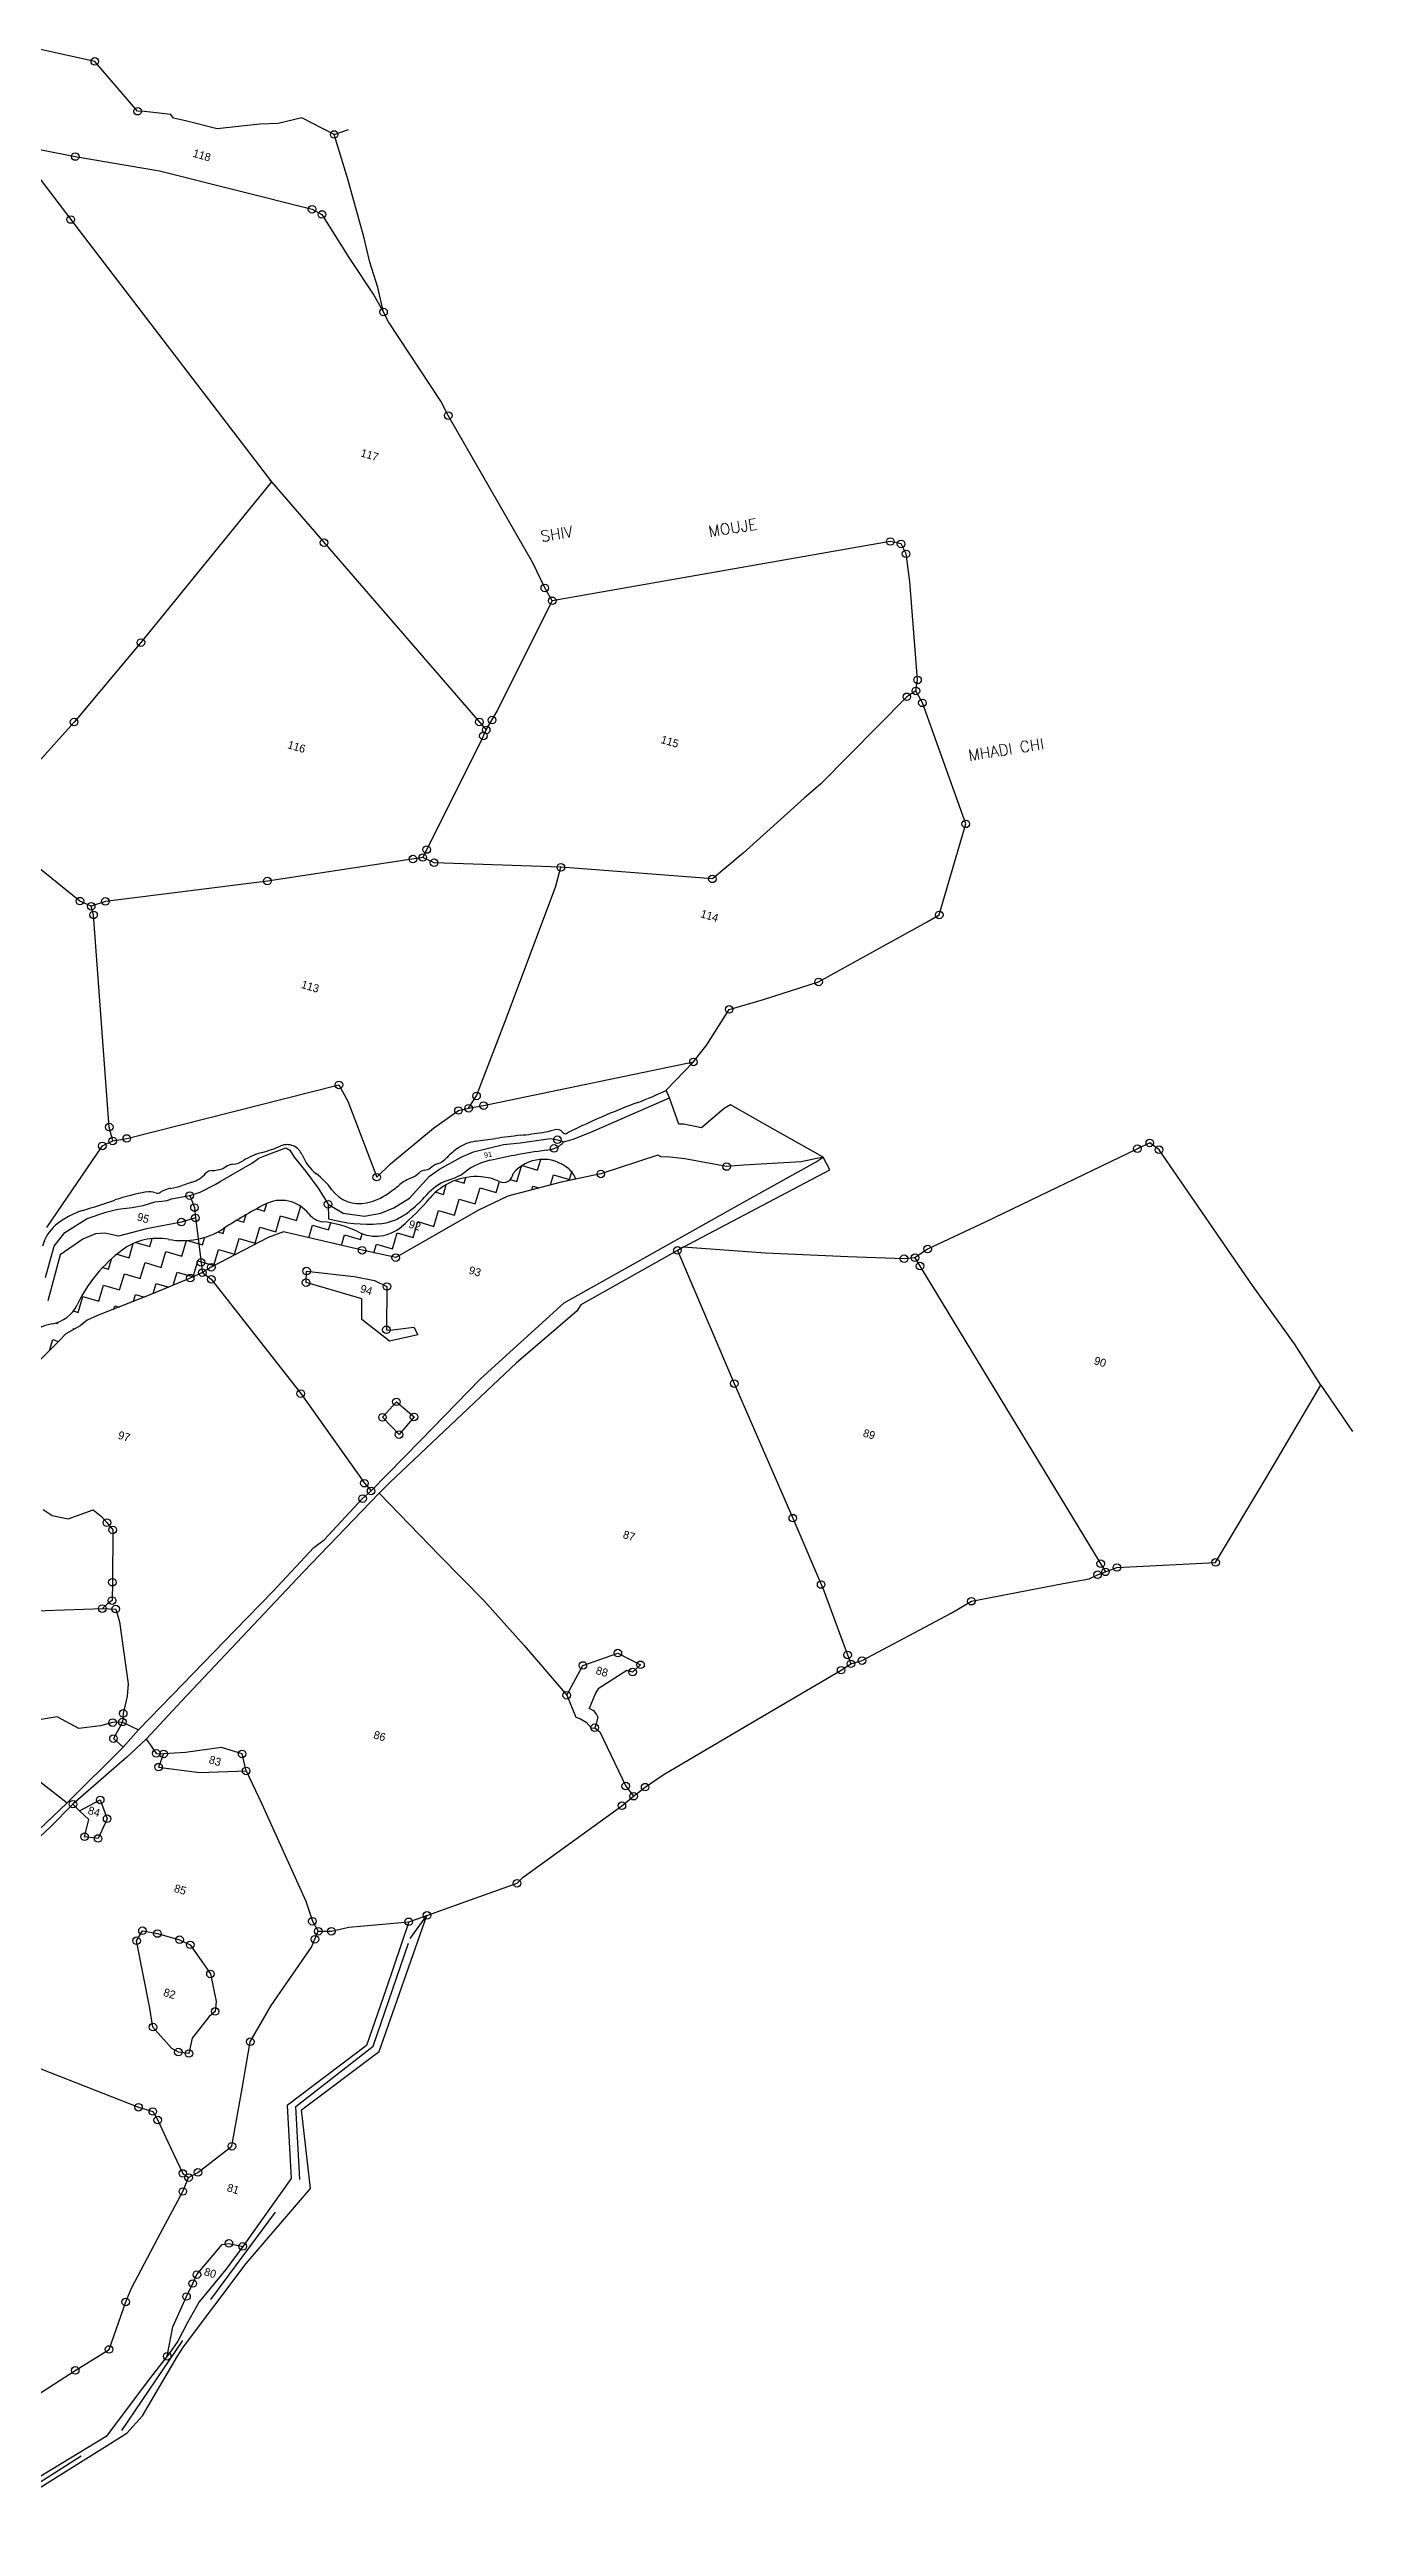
# Model space of a CAD drawing. Header units: metres. Extents: x 336276 to 340650, y 1777300 to 1780712.
# Drawn here: x 339126 to 340650, y 1777825 to 1780712 of the extents above; entities that cross this region are included whole.
import ezdxf
from ezdxf.enums import TextEntityAlignment as Align

# ---------------------------------------------------------------- set-up
doc = ezdxf.new("R2010")
doc.units = ezdxf.units.M
doc.linetypes.add('DASHDOT', pattern=[25.4, 12.7, -6.35, 0, -6.35])
doc.linetypes.add('DIVIDE', pattern=[31.75, 12.7, -6.35, 0, -6.35, 0, -6.35])
for name, color, linetype in [('OFF', 1, 'Continuous'), ('POLY_HATCH', 12, 'Continuous'), ('POLY_PARCEL', 6, 'Continuous'), ('POLY_ROAD', 30, 'Continuous'), ('POLY_WATER', 4, 'Continuous'), ('TEXT_MAPOUT', 7, 'Continuous'), ('TEXT_PARCEL', 7, 'Continuous'), ('V_BOUND_LINE', 7, 'Continuous'), ('V_BOUND_STREAM_LINE', 7, 'DASHDOT'), ('V_DIVIDE_LINE', 7, 'DIVIDE')]:
    doc.layers.add(name, color=color, linetype=linetype)
doc.styles.get("Standard").update_dxf_attribs({"font": 'simplex.shx'})
doc.styles.add('TEXT_MAP', font='', dxfattribs={"height": 0.25})
doc.styles.get('TEXT_MAP').set_extended_font_data('Kruti Dev 050')

msp = doc.modelspace()

# ---------------------------------------------------------------- linework, layer by layer
for centre in [(339179.3, 1780697.9), (339229.3, 1780639.7), (339156.5, 1780586.7), (339459.1, 1780612.5), (339151.1, 1780513.1), (339433.3, 1780525.1), (339444.8, 1780519), (339516.8, 1780404.9), (339592.5, 1780284), (339447.3, 1780135.4), (340109.2, 1780136.8), (340121.8, 1780133.9), (340127.6, 1780122.4), (339705.3, 1780082.5), (339714, 1780067.5), (339233.2, 1780018.6), (340128.5, 1779955.3), (340139.1, 1779962.2), (340141, 1779975.1), (339155, 1779925.8), (339628.8, 1779925.9), (339643.6, 1779928.1), (340146.7, 1779948.2), (339633.5, 1779909.5), (339636.8, 1779916.6), (340197.3, 1779806.8), (339567.3, 1779776.8), (339551.2, 1779765.7), (339562.7, 1779767.5), (339575.9, 1779761.4), (339724.1, 1779756), (339381.1, 1779739.9), (339901.2, 1779742.5), (339161.9, 1779716.5), (339175.1, 1779710.5), (339177.8, 1779700.3), (339191.7, 1779716.2), (340166.4, 1779700.3), (340025.4, 1779622.1), (339920.8, 1779590), (339879.1, 1779528.5), (339464.7, 1779501.7), (339625.5, 1779488.8), (339604.4, 1779471.8), (339616.2, 1779474.4), (339633.8, 1779477.5), (339188.1, 1779430.4), (339196.2, 1779452.5), (339200.3, 1779436.2), (339216.7, 1779439.1), (339720.1, 1779437.7), (340412.5, 1779433.9), (339716.2, 1779427.5), (339917.8, 1779406.3), (340398, 1779427.1), (340423.3, 1779425.9), (339508.8, 1779393.9), (339770.8, 1779397.6), (339290.2, 1779372.3), (339295.8, 1779358.4), (339296.9, 1779346.3), (339452, 1779362.2), (339280.6, 1779341.4), (339303.5, 1779294.3), (339315.5, 1779288.6), (339491.8, 1779308.4), (339531, 1779299.9), (339860.4, 1779308.3), (340125.2, 1779298.6), (340138, 1779299.7), (340143.9, 1779290), (340152.8, 1779309.8), (339290.8, 1779275.9), (339305, 1779282.4), (339315.4, 1779274.5), (339426.2, 1779270.6), (339426.9, 1779284.2), (339520.8, 1779266.1), (339520.2, 1779215.5), (339926.8, 1779152.6), (339420, 1779140.9), (339515.6, 1779113.2), (339531.8, 1779131.3), (339552.5, 1779113.7), (339534.9, 1779093), (339494.4, 1779036.2), (339502.3, 1779027.2), (339492.3, 1779018.2), (339193.5, 1778990.1), (339200.2, 1778981.6), (339995.2, 1778995.4), (340355.1, 1778942.1), (340489.4, 1778943.7), (339199.9, 1778920.5), (340028.3, 1778917.8), (340351.4, 1778929.2), (340360.7, 1778932.6), (340374, 1778937.7), (339188.1, 1778889.6), (339199.4, 1778899), (339203.8, 1778889.1), (340204, 1778898.3), (339790.7, 1778837.7), (340059.3, 1778835.5), (340063.2, 1778825.1), (340076.1, 1778828.9), (339749.8, 1778823.2), (339808, 1778815.5), (339817.2, 1778824), (340051.7, 1778817.7), (339212.5, 1778767.2), (339730.9, 1778788.4), (339200.1, 1778756.4), (339201.1, 1778737.7), (339211.5, 1778757), (339763.7, 1778750.4), (339251.2, 1778720.5), (339259.7, 1778719.8), (339351.5, 1778719.8), (339253.8, 1778704.4), (339356.2, 1778699.9), (339799.9, 1778682.2), (339822.6, 1778681), (339153.7, 1778661.1), (339185.6, 1778666), (339795.4, 1778659.3), (339809.1, 1778670.4), (339167.3, 1778623), (339193.7, 1778644.1), (339183.2, 1778621), (339672.9, 1778568.7), (339235, 1778513.2), (339252.5, 1778509.9), (339433.6, 1778524.3), (339440.5, 1778512.5), (339455.8, 1778512.6), (339546.2, 1778523.6), (339567.6, 1778531.1), (339228.2, 1778501.5), (339278.4, 1778502.7), (339290.9, 1778496.7), (339436.6, 1778503.2), (339314.5, 1778462.7), (339247.2, 1778400.6), (339320, 1778418.9), (339277, 1778371.4), (339289.3, 1778369.7), (339361, 1778383.5), (339230.4, 1778306.9), (339247.1, 1778301.9), (339252.9, 1778291.9), (339339.6, 1778261.3), (339282.2, 1778229.5), (339289, 1778224.7), (339299.8, 1778230.8), (339282.2, 1778208.4), (339336, 1778147.8), (339352.2, 1778144.3), (339298.7, 1778111.3), (339215.5, 1778079.4), (339286.5, 1778085.7), (339293.8, 1778100.9), (339196, 1778023.8), (339263.9, 1778015.8), (339156.4, 1777999.3)]:
    msp.add_circle(centre, 4.42)
at = {"layer": 'OFF'}
msp.add_line((340038.4, 1779402.4), (340030.7, 1779417.4), dxfattribs=at)
at = {"layer": 'POLY_HATCH', "linetype": 'Continuous'}
for p, q in [((339672.6, 1779388.9), (339677.9, 1779406.9)), ((339678.7, 1779407.5), (339696.8, 1779402.1)), ((339696.8, 1779402.1), (339700.5, 1779414.6)), ((339586.8, 1779373.7), (339590.2, 1779385.2)), ((339600.5, 1779390), (339611, 1779386.9)), ((339611, 1779386.9), (339612.9, 1779393.4)), ((339624.1, 1779362.6), (339629.7, 1779381.3)), ((339629.7, 1779381.3), (339648.3, 1779375.8)), ((339648.3, 1779375.8), (339652.2, 1779388.8)), ((339665, 1779391.2), (339672.6, 1779388.9)), ((339690, 1779379.1), (339691.2, 1779383.4)), ((339691.2, 1779383.4), (339698.4, 1779381.3)), ((339712, 1779384.8), (339715.5, 1779396.6)), ((339715.5, 1779396.6), (339734.1, 1779391)), ((339734.1, 1779391), (339736.8, 1779400)), ((339353.6, 1779341.1), (339356.2, 1779350)), ((339368.6, 1779357), (339377.8, 1779354.3)), ((339377.8, 1779354.3), (339380.5, 1779363.3)), ((339391, 1779330.1), (339396.5, 1779348.7)), ((339396.5, 1779348.7), (339415.2, 1779343.2)), ((339415.2, 1779343.2), (339420.1, 1779359.8)), ((339575.7, 1779336.3), (339581.2, 1779355)), ((339577.8, 1779376.4), (339586.8, 1779373.7)), ((339581.2, 1779355), (339599.9, 1779349.5)), ((339599.9, 1779349.5), (339605.4, 1779368.2)), ((339605.4, 1779368.2), (339624.1, 1779362.6)), ((339243.6, 1779312.7), (339246.4, 1779322.1)), ((339281, 1779301.7), (339286.3, 1779319.9)), ((339287.8, 1779319.9), (339305.2, 1779314.8)), ((339305.2, 1779314.8), (339307.8, 1779323.6)), ((339323, 1779329.9), (339329.4, 1779328)), ((339329.4, 1779328), (339331.4, 1779334.9)), ((339342.5, 1779303.8), (339348.1, 1779322.4)), ((339345.4, 1779343.5), (339353.6, 1779341.1)), ((339348.1, 1779322.4), (339366.8, 1779316.9)), ((339366.8, 1779316.9), (339372.3, 1779335.6)), ((339372.3, 1779335.6), (339391, 1779330.1)), ((339429.5, 1779323.1), (339433.9, 1779337.7)), ((339433.9, 1779337.7), (339452.5, 1779332.2)), ((339452.5, 1779332.2), (339455, 1779340.6)), ((339467.5, 1779314.1), (339471.2, 1779326.6)), ((339471.2, 1779326.6), (339489.9, 1779321.1)), ((339489.9, 1779321.1), (339491.9, 1779327.8)), ((339527.3, 1779310), (339532.8, 1779328.7)), ((339532.8, 1779328.7), (339551.5, 1779323.2)), ((339551.5, 1779323.2), (339557, 1779341.9)), ((339557, 1779341.9), (339575.7, 1779336.3)), ((339195.2, 1779286.4), (339198.7, 1779298.2)), ((339205.1, 1779303.8), (339219.4, 1779299.6)), ((339219.4, 1779299.6), (339224.3, 1779316.3)), ((339227.3, 1779317.5), (339243.6, 1779312.7)), ((339232.5, 1779275.4), (339238.1, 1779294)), ((339238.1, 1779294), (339256.8, 1779288.5)), ((339256.8, 1779288.5), (339262.3, 1779307.2)), ((339262.3, 1779307.2), (339281, 1779301.7)), ((339294.1, 1779277.5), (339299.6, 1779296.1)), ((339299.6, 1779296.1), (339318.3, 1779290.6)), ((339318.3, 1779290.6), (339323.9, 1779309.3)), ((339323.9, 1779309.3), (339342.5, 1779303.8)), ((339505.6, 1779305.4), (339508.6, 1779315.6)), ((339508.6, 1779315.6), (339527.3, 1779310)), ((339184.1, 1779249.1), (339189.6, 1779267.7)), ((339188.6, 1779288.4), (339195.2, 1779286.4)), ((339189.6, 1779267.7), (339208.3, 1779262.2)), ((339208.3, 1779262.2), (339213.9, 1779280.9)), ((339213.9, 1779280.9), (339232.5, 1779275.4)), ((339247.7, 1779257.8), (339251.2, 1779269.8)), ((339251.2, 1779269.8), (339265.9, 1779265.5)), ((339270.9, 1779267.5), (339275.4, 1779283)), ((339275.4, 1779283), (339294.1, 1779277.5)), ((339154.3, 1779237.6), (339159.9, 1779235.9)), ((339159.9, 1779235.9), (339165.4, 1779254.6)), ((339165.4, 1779254.6), (339184.1, 1779249.1)), ((339201.7, 1779239.7), (339202.8, 1779243.5)), ((339202.8, 1779243.5), (339207.7, 1779242.1)), ((339224.6, 1779248.7), (339227, 1779256.7)), ((339227, 1779256.7), (339237.3, 1779253.6)), ((339126.4, 1779191.3), (339130.2, 1779204.1)), ((339130.2, 1779204.1), (339137, 1779202)), ((339133.6, 1779223.4), (339135.7, 1779222.7)), ((339135.7, 1779222.7), (339136.1, 1779224.2)), ((339153.9, 1779215.5), (339154.4, 1779217.2)), ((339154.4, 1779217.2), (339156, 1779216.7))]:
    msp.add_line(p, q, dxfattribs=at)
at = {"layer": 'POLY_HATCH'}
for p, q in [((339724.6, 1779388.1), (339661.9, 1779371.8)), ((339741.6, 1779391.6), (339724.6, 1779388.1)), ((339627.9, 1779355.5), (339531, 1779299.9)), ((339661.9, 1779371.8), (339627.9, 1779355.5)), ((339382.1, 1779323.4), (339315.5, 1779288.6)), ((339399.9, 1779330.1), (339382.1, 1779323.4)), ((339491.8, 1779308.4), (339399.9, 1779330.1)), ((339531, 1779299.9), (339491.8, 1779308.4)), ((339290.8, 1779275.9), (339244.7, 1779256.6)), ((339305, 1779282.4), (339290.8, 1779275.9)), ((339315.5, 1779288.6), (339305, 1779282.4)), ((339244.7, 1779256.6), (339182.6, 1779232.2)), ((339145.6, 1779210.7), (339137.1, 1779202.1)), ((339162.1, 1779220.3), (339145.6, 1779210.7)), ((339170.3, 1779226.9), (339162.1, 1779220.3)), ((339182.6, 1779232.2), (339170.3, 1779226.9)), ((339137.1, 1779202.1), (339091.1, 1779155.7))]:
    msp.add_line(p, q, dxfattribs=at)
for centre, radius, start, end in [((339703.4, 1779369.1), 45.6, 49.0365, 140.4393), ((339625.8, 1779322.1), 72.5, 85.792, 139.4072), ((339626.7, 1779335), 59.5, 64.8046, 85.792), ((339656.9, 1779399.1), 11.4, 244.8046, 355.0857), ((339713.9, 1779381.2), 29.6, 20.5795, 49.0365), ((339709.1, 1778743.6), 701.6, 118.185, 122.7176), ((339397.1, 1779325.9), 40.9, 37.623, 118.185), ((339448.2, 1779365.3), 23.6, 217.623, 264.3695), ((339335.5, 1779570.8), 309.8, 310.7312, 319.4072), ((339252.8, 1779253), 69.4, 79.4894, 126.5794), ((339281.7, 1779408.8), 89.1, 259.4894, 302.7176), ((339434.3, 1779225.2), 117.2, 63.2369, 84.3695), ((339507.8, 1779370.7), 45.8, 243.2369, 310.7312), ((339314.4, 1779170), 172.8, 126.5794, 154.3628), ((339122, 1779262.3), 40.6, 280.5384, 334.3628), ((339142.2, 1779154), 69.6, 100.5384, 132.0649)]:
    msp.add_arc(centre, radius, start, end, dxfattribs=at)
at = {"layer": 'POLY_PARCEL'}
for p, q in [((339077.5, 1780602.5), (339156.5, 1780586.7)), ((339094.3, 1780587.8), (339161, 1780500.1)), ((339156.5, 1780586.7), (339254.9, 1780569.9)), ((339254.9, 1780569.9), (339433.3, 1780525.1)), ((339433.3, 1780525.1), (339444.8, 1780519)), ((339444.8, 1780519), (339444.8, 1780519)), ((339444.8, 1780519), (339476.1, 1780468.7)), ((339161, 1780500.1), (339385.9, 1780206.4)), ((339476.1, 1780468.7), (339505.5, 1780424.7)), ((339505.5, 1780424.7), (339516.8, 1780404.9)), ((339385.9, 1780206.4), (339233.2, 1780018.6)), ((339383.6, 1780209), (339385.9, 1780206.4)), ((339385.9, 1780206.4), (339636.8, 1779916.6)), ((339649.7, 1779938.4), (339714, 1780067.5)), ((339233.2, 1780018.6), (339155, 1779925.8)), ((340128.5, 1779955.3), (340027.8, 1779853.5)), ((340139.1, 1779962.2), (340128.5, 1779955.3)), ((339155, 1779925.8), (339056.5, 1779816.1)), ((339636.8, 1779916.6), (339649.7, 1779938.4)), ((339562.7, 1779767.5), (339630.8, 1779903.4)), ((339630.8, 1779903.4), (339636.8, 1779916.6)), ((340027.8, 1779853.5), (340008.6, 1779836.9)), ((340008.6, 1779836.9), (339937.2, 1779772.6)), ((339161.9, 1779716.5), (339062.7, 1779796.7)), ((339562.7, 1779767.5), (339381.1, 1779739.9)), ((339575.9, 1779761.4), (339562.7, 1779767.5)), ((339724.1, 1779756), (339575.9, 1779761.4)), ((339717.7, 1779733), (339724.1, 1779756)), ((339901.2, 1779742.5), (339724.1, 1779756)), ((339937.2, 1779772.6), (339901.2, 1779742.5)), ((339381.1, 1779739.9), (339191.7, 1779716.2)), ((339658.7, 1779574.9), (339717.7, 1779733)), ((339175.1, 1779710.5), (339161.9, 1779716.5)), ((339191.7, 1779716.2), (339175.1, 1779710.5)), ((339177.8, 1779700.3), (339175.1, 1779710.5)), ((339196.2, 1779452.5), (339177.8, 1779700.3)), ((339625.5, 1779488.8), (339658.7, 1779574.9)), ((339633.8, 1779477.5), (339879.1, 1779528.5)), ((339216.7, 1779439.1), (339464.7, 1779501.7)), ((339464.7, 1779501.7), (339475.1, 1779482.6)), ((339475.1, 1779482.6), (339508.8, 1779393.9)), ((339575.1, 1779451.3), (339604.4, 1779471.8)), ((339604.4, 1779471.8), (339616.2, 1779474.4)), ((339616.2, 1779474.4), (339625.5, 1779488.8)), ((339616.2, 1779474.4), (339633.8, 1779477.5)), ((339188.1, 1779430.4), (339200.3, 1779436.2)), ((339200.3, 1779436.2), (339196.2, 1779452.5)), ((339200.3, 1779436.2), (339216.7, 1779439.1)), ((339525.1, 1779409.6), (339575.1, 1779451.3)), ((339123.1, 1779335.2), (339188.1, 1779430.4)), ((339508.8, 1779393.9), (339525.1, 1779409.6)), ((339837.6, 1779419.6), (339770.8, 1779397.6)), ((339841.5, 1779417.5), (339837.6, 1779419.6)), ((339851.5, 1779417.3), (339841.5, 1779417.5)), ((339869, 1779415.2), (339851.5, 1779417.3)), ((339917.8, 1779406.3), (339869, 1779415.2)), ((339938.1, 1779408), (339917.8, 1779406.3)), ((340004.9, 1779411.8), (339938.1, 1779408)), ((340030.7, 1779417.4), (340004.9, 1779411.8)), ((339724.6, 1779388.1), (339661.9, 1779371.8)), ((339770.8, 1779397.6), (339724.6, 1779388.1)), ((339290.2, 1779372.3), (339295.8, 1779358.4)), ((339295.8, 1779358.4), (339296.9, 1779346.3)), ((339452, 1779362.2), (339452.3, 1779345.3)), ((339627.9, 1779355.5), (339531, 1779299.9)), ((339661.9, 1779371.8), (339627.9, 1779355.5)), ((339165.2, 1779321.4), (339138.8, 1779303.2)), ((339180.3, 1779327.7), (339165.2, 1779321.4)), ((339190.9, 1779328.6), (339180.3, 1779327.7)), ((339198.1, 1779327), (339190.9, 1779328.6)), ((339207.1, 1779324.8), (339198.1, 1779327)), ((339239.9, 1779333.5), (339207.1, 1779324.8)), ((339280.6, 1779341.4), (339239.9, 1779333.5)), ((339296.9, 1779346.3), (339280.6, 1779341.4)), ((339296.9, 1779346.3), (339298.4, 1779334.1)), ((339298.4, 1779334.1), (339303.5, 1779294.3)), ((339382.1, 1779323.4), (339315.5, 1779288.6)), ((339399.9, 1779330.1), (339382.1, 1779323.4)), ((339491.8, 1779308.4), (339399.9, 1779330.1)), ((339138.8, 1779303.2), (339124.3, 1779249.4)), ((339303.5, 1779294.3), (339305, 1779282.4)), ((339531, 1779299.9), (339491.8, 1779308.4)), ((339860.4, 1779308.3), (339926.8, 1779152.6)), ((340138, 1779299.7), (340360.7, 1778932.6)), ((339290.8, 1779275.9), (339244.7, 1779256.6)), ((339305, 1779282.4), (339290.8, 1779275.9)), ((339315.5, 1779288.6), (339305, 1779282.4)), ((339305, 1779282.4), (339315.4, 1779274.5)), ((339315.4, 1779274.5), (339420, 1779140.9)), ((339426.2, 1779270.6), (339426.9, 1779284.2)), ((339491.5, 1779251.6), (339426.2, 1779270.6)), ((339426.9, 1779284.2), (339482.4, 1779277.7)), ((339482.4, 1779277.7), (339506.4, 1779273.3)), ((339506.4, 1779273.3), (339520.8, 1779266.1)), ((339520.8, 1779266.1), (339520.2, 1779215.5)), ((339244.7, 1779256.6), (339182.6, 1779232.2)), ((339491.4, 1779227.6), (339491.5, 1779251.6)), ((339145.6, 1779210.7), (339137.1, 1779202.1)), ((339162.1, 1779220.3), (339145.6, 1779210.7)), ((339170.3, 1779226.9), (339162.1, 1779220.3)), ((339182.6, 1779232.2), (339170.3, 1779226.9)), ((339523.8, 1779202.1), (339491.4, 1779227.6)), ((339520.2, 1779215.5), (339524.3, 1779214.9)), ((339556.7, 1779209.5), (339523.8, 1779202.1)), ((339524.3, 1779214.9), (339552.1, 1779218.4)), ((339552.1, 1779218.4), (339556.7, 1779209.5)), ((339137.1, 1779202.1), (339091.1, 1779155.7)), ((339926.8, 1779152.6), (339995.2, 1778995.4)), ((339420, 1779140.9), (339494.4, 1779036.2)), ((339515.6, 1779113.2), (339531.8, 1779131.3)), ((339531.8, 1779131.3), (339552.5, 1779113.7)), ((339534.9, 1779093), (339515.6, 1779113.2)), ((339552.5, 1779113.7), (339534.9, 1779093)), ((339494.4, 1779036.2), (339502.3, 1779027.2)), ((339119.1, 1779005.6), (339129.5, 1778998.5)), ((339148, 1778994.4), (339177.2, 1779004.9)), ((339177.2, 1779004.9), (339187.1, 1778997.3)), ((339511.8, 1779024.7), (339582.6, 1778951.5)), ((339129.5, 1778998.5), (339148, 1778994.4)), ((339187.1, 1778997.3), (339193.5, 1778990.1)), ((339193.5, 1778990.1), (339200.2, 1778981.6)), ((339200.2, 1778981.6), (339199.9, 1778920.5)), ((339995.2, 1778995.4), (340030.9, 1778911.7)), ((339582.6, 1778951.5), (339634, 1778899.3)), ((339199.9, 1778920.5), (339199.4, 1778899)), ((339099.3, 1778886.5), (339188.1, 1778889.6)), ((339193.6, 1778894.8), (339188.1, 1778889.6)), ((339188.1, 1778889.6), (339188.1, 1778889.6)), ((339188.1, 1778889.6), (339188.1, 1778889.6)), ((339188.1, 1778889.6), (339203.8, 1778889.1)), ((339199.4, 1778899), (339193.6, 1778894.8)), ((339203.8, 1778889.1), (339208, 1778874.3)), ((339634, 1778899.3), (339681.2, 1778846.7)), ((340030.9, 1778911.7), (340063.2, 1778825.1)), ((339208, 1778874.3), (339218.1, 1778801.7)), ((339681.2, 1778846.7), (339730.9, 1778788.4)), ((339749.8, 1778823.2), (339790.7, 1778837.7)), ((339790.7, 1778837.7), (339817.2, 1778824)), ((339218.1, 1778801.7), (339217.2, 1778787.5)), ((339730.9, 1778788.4), (339749.8, 1778823.2)), ((339801.3, 1778817.4), (339767.5, 1778795.9)), ((339808, 1778815.5), (339801.3, 1778817.4)), ((339817.2, 1778824), (339808, 1778815.5)), ((339217.2, 1778787.5), (339212.5, 1778767.2)), ((339730.9, 1778788.4), (339741.6, 1778762.7)), ((339764.6, 1778790.9), (339757, 1778772.9)), ((339767.5, 1778795.9), (339764.6, 1778790.9)), ((339135.3, 1778763.2), (339112.1, 1778759.4)), ((339160.8, 1778749.6), (339135.3, 1778763.2)), ((339185.8, 1778752.7), (339160.8, 1778749.6)), ((339160.8, 1778749.6), (339160.8, 1778749.6)), ((339160.8, 1778749.6), (339160.8, 1778749.6)), ((339200.1, 1778756.4), (339185.8, 1778752.7)), ((339211.5, 1778757), (339200.1, 1778756.4)), ((339211.5, 1778757), (339201.1, 1778737.7)), ((339212.5, 1778767.2), (339211.5, 1778757)), ((339211.5, 1778757), (339230.3, 1778747.8)), ((339741.6, 1778762.7), (339747.2, 1778760.7)), ((339747.2, 1778760.7), (339753.7, 1778756.8)), ((339753.7, 1778756.8), (339759.7, 1778750.1)), ((339759.7, 1778750.1), (339763.7, 1778750.4)), ((339765.7, 1778756.4), (339763.7, 1778750.4)), ((339763.7, 1778750.4), (339769.7, 1778745.8)), ((339767.2, 1778763.1), (339765.7, 1778756.4)), ((339769.7, 1778745.8), (339799.9, 1778682.2)), ((339201.1, 1778737.7), (339212.5, 1778727.9)), ((339239.2, 1778737), (339244.5, 1778730.1)), ((339244.5, 1778730.1), (339251.2, 1778720.5)), ((339251.2, 1778720.5), (339259.7, 1778719.8)), ((339259.7, 1778719.8), (339253.8, 1778704.4)), ((339285.5, 1778721.4), (339259.7, 1778719.8)), ((339327.2, 1778727.5), (339285.5, 1778721.4)), ((339351.5, 1778719.8), (339327.2, 1778727.5)), ((339356.2, 1778699.9), (339351.5, 1778719.8)), ((339104.2, 1778696.2), (339147.1, 1778662.5)), ((339253.8, 1778704.4), (339301.6, 1778698.2)), ((339301.6, 1778698.2), (339356.2, 1778699.9)), ((339356.2, 1778699.9), (339374, 1778662.2)), ((339153.7, 1778661.1), (339161.3, 1778653.5)), ((339161.3, 1778653.5), (339185.6, 1778666)), ((339185.6, 1778666), (339193.7, 1778644.1)), ((339374, 1778662.2), (339425.9, 1778547.8)), ((339799.9, 1778682.2), (339809.1, 1778670.4)), ((339172.2, 1778643.1), (339161.3, 1778653.5)), ((339167.3, 1778623), (339172.2, 1778643.1)), ((339193.7, 1778644.1), (339183.2, 1778621)), ((339183.2, 1778621), (339167.3, 1778623)), ((339425.9, 1778547.8), (339433.6, 1778524.3)), ((339228.2, 1778501.5), (339235, 1778513.2)), ((339235, 1778513.2), (339252.5, 1778509.9)), ((339432.7, 1778493.8), (339440.5, 1778512.5)), ((339433.6, 1778524.3), (339440.5, 1778512.5)), ((339440.5, 1778512.5), (339455.8, 1778512.6)), ((339455.8, 1778512.6), (339476.3, 1778517.3)), ((339476.3, 1778517.3), (339546.2, 1778523.6)), ((339546.2, 1778523.6), (339567.6, 1778531.1)), ((339546.2, 1778523.6), (339546.2, 1778523.6)), ((339243.7, 1778422.5), (339228.2, 1778501.5)), ((339252.5, 1778509.9), (339278.4, 1778502.7)), ((339278.4, 1778502.7), (339290.9, 1778496.7)), ((339290.9, 1778496.7), (339314.5, 1778462.7)), ((339385.6, 1778425.7), (339432.7, 1778493.8)), ((339314.5, 1778462.7), (339321.1, 1778430.4)), ((339321.1, 1778430.4), (339320, 1778418.9)), ((339361, 1778383.5), (339385.6, 1778425.7)), ((339247.2, 1778400.6), (339243.7, 1778422.5)), ((339269.2, 1778375.6), (339247.2, 1778400.6)), ((339313, 1778412.9), (339293.2, 1778387.5)), ((339320, 1778418.9), (339313, 1778412.9)), ((339064.6, 1778372), (339230.4, 1778306.9)), ((339277, 1778371.4), (339269.2, 1778375.6)), ((339289.3, 1778369.7), (339277, 1778371.4)), ((339293.2, 1778387.5), (339289.3, 1778369.7)), ((339351.4, 1778328.7), (339361, 1778383.5)), ((339339.6, 1778261.3), (339351.4, 1778328.7)), ((339230.4, 1778306.9), (339247.1, 1778301.9)), ((339247.1, 1778301.9), (339252.9, 1778291.9)), ((339252.9, 1778291.9), (339264.6, 1778266.5)), ((339264.6, 1778266.5), (339282.2, 1778229.5)), ((339299.8, 1778230.8), (339339.6, 1778261.3)), ((339282.2, 1778229.5), (339289, 1778224.7)), ((339282.2, 1778208.4), (339289, 1778224.7)), ((339289, 1778224.7), (339299.8, 1778230.8)), ((339256.1, 1778159.8), (339282.2, 1778208.4)), ((339222.2, 1778095.4), (339256.1, 1778159.8)), ((339298.7, 1778111.3), (339328.3, 1778146.5)), ((339328.3, 1778146.5), (339336, 1778147.8)), ((339336, 1778147.8), (339352.2, 1778144.3)), ((339293.8, 1778100.9), (339298.7, 1778111.3)), ((339196, 1778023.8), (339215.5, 1778079.4)), ((339215.5, 1778079.4), (339222.2, 1778095.4)), ((339270.5, 1778050.2), (339286.5, 1778085.7)), ((339286.5, 1778085.7), (339293.8, 1778100.9)), ((339263.9, 1778015.8), (339270.5, 1778050.2)), ((339156.4, 1777999.3), (339196, 1778023.8)), ((339090.4, 1777956.6), (339156.4, 1777999.3))]:
    msp.add_line(p, q, dxfattribs=at)
for centre, radius, start, end in [((339709.5, 1779449.5), 23, 286.8916, 321.4832), ((339656.9, 1779342.7), 72.6, 102.5135, 126.8115), ((339831, 1778558.2), 876.1, 100.5957, 102.5135), ((339813.4, 1778652.6), 780.1, 97.8447, 100.5957), ((339698.7, 1779485.2), 60.4, 277.8447, 286.8916), ((339609.9, 1779338.9), 54.4, 106.9292, 137.3066), ((339575.7, 1779451.2), 63, 286.9292, 306.8115), ((339502.6, 1779408.8), 70.5, 294.8035, 310.5782), ((339383.8, 1779547.5), 253.2, 310.5782, 317.3066), ((339498.5, 1779510.2), 171.2, 254.3375, 274.6352), ((339507.6, 1779397.9), 58.6, 274.6352, 294.8035), ((339751.9, 1778757.4), 16.4, 20.6762, 71.7009)]:
    msp.add_arc(centre, radius, start, end, dxfattribs=at)
at = {"layer": 'POLY_ROAD'}
for p, q in [((339938.2, 1779364.9), (340022.6, 1779411.8)), ((340022.6, 1779411.8), (340030.7, 1779417.4)), ((339830.8, 1779304.6), (339938.2, 1779364.9)), ((339728, 1779247.1), (339830.8, 1779304.6)), ((339860.4, 1779308.3), (339747.4, 1779244.5)), ((339866.9, 1779312), (339860.4, 1779308.3)), ((339630, 1779158.2), (339728, 1779247.1)), ((339742.8, 1779237.3), (339672.4, 1779176.8)), ((339747.4, 1779244.5), (339742.8, 1779237.3)), ((339672.4, 1779176.8), (339524, 1779037.2)), ((339560.2, 1779086.3), (339630, 1779158.2)), ((339502.3, 1779027.2), (339560.2, 1779086.3)), ((339524, 1779037.2), (339511.8, 1779024.7)), ((339511.8, 1779024.7), (339423, 1778932.4)), ((339447.5, 1778969.9), (339492.3, 1779018.2)), ((339492.3, 1779018.2), (339502.3, 1779027.2)), ((339387.9, 1778910.2), (339435.4, 1778961.1)), ((339435.4, 1778961.1), (339447.5, 1778969.9)), ((339423, 1778932.4), (339280.8, 1778781.3)), ((339343, 1778864.2), (339387.9, 1778910.2)), ((339269.6, 1778788.5), (339343, 1778864.2)), ((339230.3, 1778747.8), (339269.6, 1778788.5)), ((339280.8, 1778781.3), (339239.2, 1778737)), ((339212.5, 1778727.9), (339230.3, 1778747.8)), ((339147.1, 1778662.5), (339212.5, 1778727.9)), ((339216.7, 1778715.9), (339153.7, 1778661.1)), ((339239.2, 1778737), (339216.7, 1778715.9)), ((339113, 1778630.2), (339147.1, 1778662.5)), ((339153.7, 1778661.1), (339127.4, 1778634.8)), ((339127.4, 1778634.8), (339042.3, 1778555))]:
    msp.add_line(p, q, dxfattribs=at)
at = {"layer": 'POLY_WATER'}
for p, q in [((339759.3, 1779446.6), (339851.1, 1779486.5)), ((339676.7, 1779434), (339711.9, 1779439.1)), ((339711.9, 1779439.1), (339720.1, 1779437.7)), ((339720.1, 1779437.7), (339727.5, 1779435.2)), ((339727.5, 1779435.2), (339738.4, 1779438.4)), ((339738.4, 1779438.4), (339759.3, 1779446.6)), ((339325.9, 1779388.8), (339363.5, 1779410.8)), ((339363.5, 1779410.8), (339371.2, 1779416)), ((339371.2, 1779416), (339378.7, 1779419.3)), ((339378.7, 1779419.3), (339384, 1779421.1)), ((339384, 1779421.1), (339402.5, 1779428)), ((339402.5, 1779428), (339407.2, 1779425.6)), ((339407.2, 1779425.6), (339412.3, 1779417.2)), ((339412.3, 1779417.2), (339425.8, 1779400.7)), ((339582.3, 1779403.3), (339607.4, 1779417.2)), ((339607.4, 1779417.2), (339622, 1779423.5)), ((339622, 1779423.5), (339657, 1779431.9)), ((339657, 1779431.9), (339676.7, 1779434)), ((339302.6, 1779376.2), (339320.1, 1779385.4)), ((339320.1, 1779385.4), (339325.9, 1779388.8)), ((339425.8, 1779400.7), (339440.5, 1779381)), ((339440.5, 1779381), (339452, 1779362.2)), ((339547.3, 1779369.5), (339570.6, 1779395.1)), ((339570.6, 1779395.1), (339582.3, 1779403.3)), ((339170.4, 1779345.4), (339192.2, 1779353)), ((339192.2, 1779353), (339206.2, 1779356.3)), ((339206.2, 1779356.3), (339222.9, 1779358.6)), ((339222.9, 1779358.6), (339235.8, 1779360.6)), ((339235.8, 1779360.6), (339249.5, 1779365.1)), ((339249.5, 1779365.1), (339257.6, 1779365.7)), ((339257.6, 1779365.7), (339264, 1779366.6)), ((339264, 1779366.6), (339269, 1779368.5)), ((339269, 1779368.5), (339275.2, 1779369.8)), ((339275.2, 1779369.8), (339290.2, 1779372.3)), ((339290.2, 1779372.3), (339302.6, 1779376.2)), ((339452, 1779362.2), (339469.8, 1779351.8)), ((339469.8, 1779351.8), (339494.4, 1779348.2)), ((339494.4, 1779348.2), (339513.6, 1779351.8)), ((339513.6, 1779351.8), (339528.9, 1779358.2)), ((339528.9, 1779358.2), (339547.3, 1779369.5)), ((339131.7, 1779313.1), (339144.1, 1779329.3)), ((339144.1, 1779329.3), (339170.4, 1779345.4)), ((339121.8, 1779276.5), (339131.7, 1779313.1)), ((339511.8, 1778372), (339567.6, 1778531.1)), ((339546.2, 1778523.6), (339519.6, 1778444)), ((339519.6, 1778444), (339497, 1778378.9)), ((339497, 1778378.9), (339404.1, 1778308.9)), ((339420.9, 1778303.7), (339511.8, 1778372)), ((339404.1, 1778308.9), (339408.7, 1778223.5)), ((339431.4, 1778212), (339420.9, 1778303.7)), ((339408.7, 1778223.5), (339352.2, 1778144.3)), ((339356.2, 1778124.1), (339431.4, 1778212)), ((339352.2, 1778144.3), (339332.6, 1778117.2)), ((339282.9, 1778026.9), (339356.2, 1778124.1)), ((339332.6, 1778117.2), (339301.4, 1778079.6)), ((339301.4, 1778079.6), (339287.2, 1778054.7)), ((339287.2, 1778054.7), (339276.2, 1778033.4)), ((339276.2, 1778033.4), (339266.7, 1778019.3)), ((339275.8, 1778015.9), (339282.9, 1778026.9)), ((339235, 1777946.1), (339275.8, 1778015.9)), ((339266.7, 1778019.3), (339244.4, 1777991)), ((339244.4, 1777991), (339192.4, 1777922)), ((339216.8, 1777926.1), (339235, 1777946.1)), ((339055.5, 1777825), (339216.8, 1777926.1)), ((339192.4, 1777922), (339063.2, 1777843.6))]:
    msp.add_line(p, q, dxfattribs=at)
for centre, radius, start, end in [((339682.9, 1779834.6), 376.9, 290.3724, 295.8257), ((340129.6, 1778643), 895.8, 113.1623, 116.3739), ((340098, 1778716.8), 815.5, 110.3724, 113.1623), ((339630.2, 1779390.4), 45.8, 97.5856, 124.1801), ((339362, 1781404.6), 1986.1, 277.5856, 278.2718), ((339759.5, 1778670.4), 776.8, 96.1041, 98.2718), ((339618.2, 1779991), 551.3, 276.1041, 278.7911), ((339688.2, 1779538.8), 93.8, 278.7911, 287.3269), ((339719, 1779440.1), 9.61, 36.3288, 107.3269), ((339729.3, 1779447.7), 3.19, 216.3288, 318.0571), ((339317, 1779431.2), 29.5, 269.2128, 301.9965), ((339342.9, 1779389.7), 19.4, 96.4242, 121.9965), ((339337.5, 1779438.1), 29.3, 276.4242, 301.9454), ((339396.1, 1779344.1), 81.5, 105.0207, 121.9454), ((339334, 1779575.2), 157.8, 285.0207, 293.3902), ((339404.1, 1779413.1), 18.8, 21.1187, 113.3902), ((339469, 1779438.2), 50.7, 201.1187, 232.5023), ((339591, 1779380.6), 30.9, 111.0215, 128.7254), ((339569.4, 1779436.9), 29.4, 291.0215, 316.5556), ((339651.4, 1779359.2), 83.5, 124.1801, 136.5556), ((339271.7, 1779353.7), 27.4, 97.7155, 124.3537), ((339259.2, 1779445.4), 65.2, 277.7155, 289.7589), ((339371.6, 1779132.7), 267.1, 107.1818, 109.7589), ((339281.8, 1779423.1), 36.8, 287.1818, 317.9426), ((339316.5, 1779391.8), 9.88, 89.2128, 137.9426), ((339381.2, 1779323.8), 93.5, 36.3289, 52.5023), ((339488.5, 1779402.7), 39.8, 216.3289, 281.972), ((339358, 1779606.5), 283.9, 305.3189, 308.775), ((339568.8, 1779344.2), 52.7, 111.5471, 128.775), ((339539.9, 1779417.3), 26, 291.5471, 315.346), ((339565.4, 1779392.1), 9.87, 93.9792, 135.346), ((339563.8, 1779414.5), 12.5, 273.9792, 308.7254), ((339192.7, 1779266.9), 92.3, 107.2508, 129.963), ((338695, 1780869.7), 1586.1, 287.2508, 288.6742), ((339286, 1779121.2), 259.7, 100.3856, 108.6742), ((339243, 1779355.3), 21.6, 69.8757, 100.3856), ((339252.6, 1779381.5), 6.26, 249.8757, 304.3537), ((339482.6, 1779430.7), 68.4, 281.972, 305.3189), ((339162.7, 1779302.6), 45.7, 129.963, 166.3975)]:
    msp.add_arc(centre, radius, start, end, dxfattribs=at)
at = {"layer": 'V_BOUND_LINE'}
for p, q in [((339179.3, 1780697.9), (339115.7, 1780711.9)), ((339229.3, 1780639.7), (339179.3, 1780697.9)), ((339179.3, 1780697.9), (339179.3, 1780697.9)), ((339237.4, 1780639.5), (339229.3, 1780639.7)), ((339268.1, 1780636), (339237.4, 1780639.5)), ((339271.1, 1780631.5), (339268.1, 1780636)), ((339268.1, 1780636), (339268.1, 1780636)), ((339285.3, 1780628.6), (339271.1, 1780631.5)), ((339322.3, 1780619), (339285.3, 1780628.6)), ((339372.3, 1780624.4), (339322.3, 1780619)), ((339322.3, 1780619), (339322.3, 1780619)), ((339322.3, 1780619), (339322.3, 1780619)), ((339393.5, 1780625.3), (339372.3, 1780624.4)), ((339421.2, 1780631.9), (339393.5, 1780625.3)), ((339393.5, 1780625.3), (339393.5, 1780625.3)), ((339393.5, 1780625.3), (339393.5, 1780625.3)), ((339459.1, 1780612.5), (339421.2, 1780631.9)), ((339475.2, 1780560.3), (339459.1, 1780612.5)), ((339493.7, 1780492.7), (339475.2, 1780560.3)), ((339500.7, 1780463.2), (339493.7, 1780492.7)), ((339510.3, 1780433.6), (339500.7, 1780463.2)), ((339516.8, 1780404.9), (339510.3, 1780433.6)), ((339522.6, 1780393.4), (339516.8, 1780404.9)), ((339583.8, 1780301), (339522.6, 1780393.4)), ((339592.5, 1780284), (339583.8, 1780301)), ((339691.3, 1780111.7), (339592.5, 1780284)), ((340109.2, 1780136.8), (339714, 1780067.5)), ((340121.8, 1780133.9), (340109.2, 1780136.8)), ((340127.6, 1780122.4), (340121.8, 1780133.9)), ((339705.3, 1780082.5), (339691.3, 1780111.7)), ((340131.9, 1780090.2), (340127.6, 1780122.4)), ((339714, 1780067.5), (339705.3, 1780082.5)), ((340141, 1779975.1), (340131.9, 1780090.2)), ((340139.1, 1779962.2), (340141, 1779975.1)), ((340146.7, 1779948.2), (340139.1, 1779962.2)), ((340197.3, 1779806.8), (340146.7, 1779948.2)), ((340166.4, 1779700.3), (340197.3, 1779806.8)), ((340152.2, 1779692.4), (340166.4, 1779700.3)), ((340025.4, 1779622.1), (340152.2, 1779692.4)), ((339960.9, 1779601.7), (340025.4, 1779622.1)), ((339894.9, 1779548.7), (339920.8, 1779590)), ((339920.8, 1779590), (339960.9, 1779601.7)), ((339847.1, 1779495.4), (339879.1, 1779528.5)), ((339879.1, 1779528.5), (339894.9, 1779548.7)), ((339851.1, 1779486.5), (339847.1, 1779495.4)), ((339862.1, 1779456), (339851.1, 1779486.5)), ((339915.1, 1779474.3), (339888.4, 1779451.6)), ((339922.4, 1779478.4), (339915.1, 1779474.3)), ((339974.5, 1779448.7), (339922.4, 1779478.4)), ((339867.7, 1779456), (339862.1, 1779456)), ((339888.4, 1779451.6), (339867.7, 1779456)), ((340030.7, 1779417.4), (339974.5, 1779448.7)), ((340398, 1779427.1), (340220.2, 1779341.4)), ((340412.5, 1779433.9), (340398, 1779427.1)), ((340423.3, 1779425.9), (340412.5, 1779433.9)), ((340532.5, 1779267.1), (340423.3, 1779425.9)), ((339866.9, 1779312), (340038.4, 1779402.4)), ((340220.2, 1779341.4), (340152.8, 1779309.8)), ((339963.2, 1779305), (339866.9, 1779312)), ((340059.6, 1779300.7), (339963.2, 1779305)), ((340125.2, 1779298.6), (340059.6, 1779300.7)), ((340138, 1779299.7), (340125.2, 1779298.6)), ((340152.8, 1779309.8), (340138, 1779299.7)), ((340581.7, 1779199.2), (340532.5, 1779267.1)), ((340612.6, 1779150.8), (340581.7, 1779199.2)), ((340549.4, 1779043.5), (340612.6, 1779150.8)), ((340489.4, 1778943.7), (340549.4, 1779043.5)), ((340204, 1778898.3), (340311.3, 1778919.1)), ((340311.3, 1778919.1), (340341.7, 1778924.4)), ((340341.7, 1778924.4), (340351.4, 1778929.2)), ((340351.4, 1778929.2), (340360.7, 1778932.6)), ((340360.7, 1778932.6), (340374, 1778937.7)), ((340374, 1778937.7), (340489.4, 1778943.7)), ((340180.5, 1778884.5), (340204, 1778898.3)), ((340076.1, 1778828.9), (340180.5, 1778884.5)), ((340063.2, 1778825.1), (340076.1, 1778828.9)), ((339952.8, 1778759.8), (340051.7, 1778817.7)), ((340051.7, 1778817.7), (340063.2, 1778825.1)), ((339843.6, 1778695.3), (339952.8, 1778759.8)), ((339822.6, 1778681), (339843.6, 1778695.3)), ((339679.9, 1778575.8), (339795.4, 1778659.3)), ((339795.4, 1778659.3), (339809.1, 1778670.4)), ((339809.1, 1778670.4), (339822.6, 1778681)), ((339618.3, 1778549.4), (339672.9, 1778568.7)), ((339672.9, 1778568.7), (339679.9, 1778575.8)), ((339567.6, 1778531.1), (339618.3, 1778549.4))]:
    msp.add_line(p, q, dxfattribs=at)
at = {"layer": 'V_BOUND_STREAM_LINE', "ltscale": 10}
for p, q in [((339547.9, 1778504.2), (339567.6, 1778531.1)), ((339504.8, 1778378.3), (339547.9, 1778504.2)), ((339414.1, 1778307.9), (339504.8, 1778378.3)), ((339419, 1778222.4), (339414.1, 1778307.9)), ((339314.9, 1778082.2), (339419, 1778222.4)), ((339210.8, 1777929.2), (339314.9, 1778082.2)), ((339056.2, 1777831.4), (339210.8, 1777929.2))]:
    msp.add_line(p, q, dxfattribs=at)
at = {"layer": 'V_DIVIDE_LINE', "ltscale": 5}
msp.add_line((339459.1, 1780612.5), (339476, 1780618.5), dxfattribs=at)
at = {"layer": 'V_DIVIDE_LINE', "ltscale": 10}
msp.add_line((340612.6, 1779150.8), (340649.6, 1779096.5), dxfattribs=at)

# ---------------------------------------------------------------- texts
at = {"layer": 'TEXT_MAPOUT'}
for s, p in [('MOUJE', (339897.8, 1780142)), ('SHIV', (339701.5, 1780136.3)), ('MHADI CHI', (340201.6, 1779880.3))]:
    msp.add_text(s, height=12.99, rotation=9.0136, dxfattribs=at).set_placement(p)
at = {"layer": 'TEXT_PARCEL', "style": 'TEXT_MAP'}
for s, height, rotation, p in [('118', 9.35, 343.5105, (339304.5, 1780588.2)), ('117', 9.35, 343.5105, (339500.6, 1780238)), ('116', 9.35, 343.5105, (339415.2, 1779896.9)), ('115', 9.35, 343.5105, (339851.5, 1779902.9)), ('114', 9.35, 343.5105, (339897.9, 1779699.4)), ('113', 9.35, 343.5105, (339431.1, 1779616.7)), ('91', 6.23, 8.5805, (339638.9, 1779420.3)), ('95', 9.35, 343.5105, (339235.9, 1779346.2)), ('92', 9.35, 343.5105, (339553.4, 1779337.6)), ('94', 9.35, 343.5105, (339496.7, 1779262.1)), ('93', 9.35, 343.5105, (339623.7, 1779283.8)), ('90', 9.35, 343.5105, (340354.5, 1779178)), ('97', 9.35, 343.5105, (339213.6, 1779091)), ('89', 9.35, 343.5105, (340084.5, 1779093.5)), ('87', 9.35, 343.5105, (339803.9, 1778974.8)), ('88', 9.35, 343.5105, (339772.2, 1778816)), ('86', 9.35, 343.5105, (339512.3, 1778740.8)), ('83', 9.35, 343.5105, (339319.9, 1778711.7)), ('84', 9.35, 343.5105, (339178.4, 1778652.4)), ('85', 9.35, 343.5105, (339279.2, 1778561.3)), ('82', 9.35, 343.5105, (339266.7, 1778439.7)), ('81', 9.35, 343.5105, (339341, 1778211.5)), ('80', 9.35, 343.5105, (339314.2, 1778113.3))]:
    msp.add_text(s, height=height, rotation=rotation, dxfattribs=at).set_placement(p, align=Align.MIDDLE)

doc.saveas('drawing.dxf')
